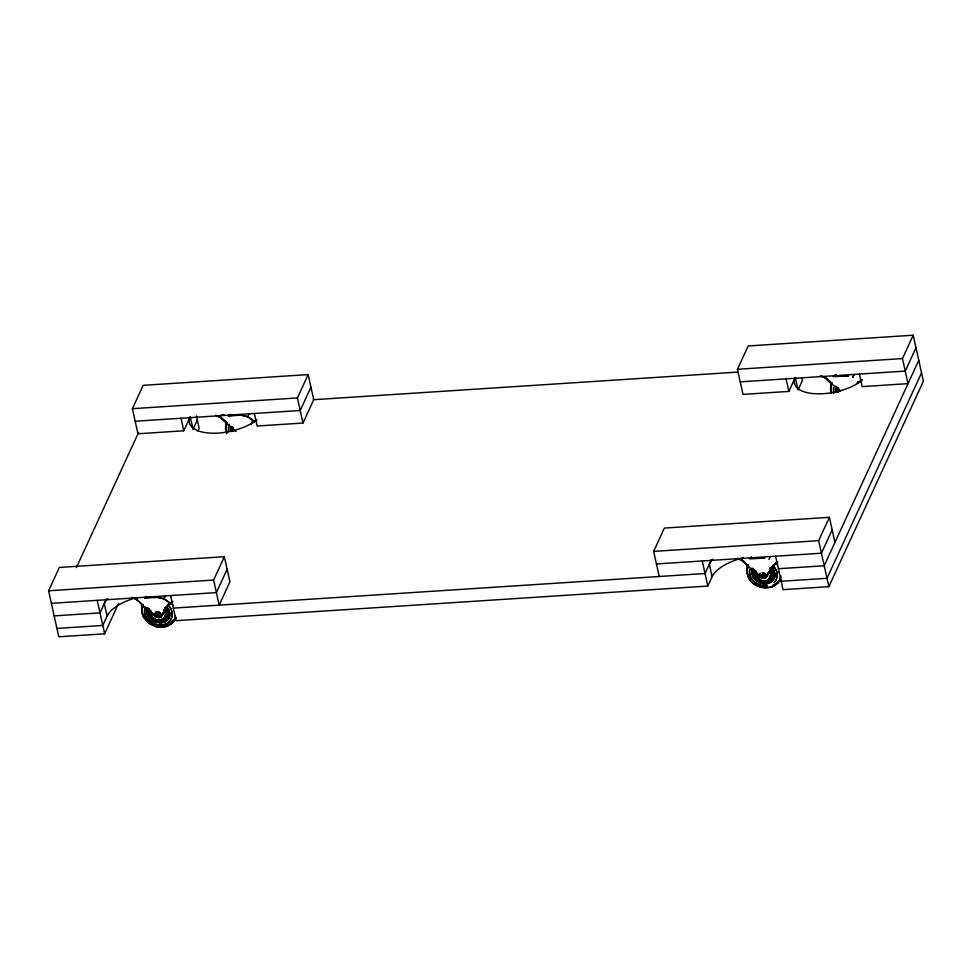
<?xml version="1.0" encoding="UTF-8"?>
<svg xmlns="http://www.w3.org/2000/svg" width="972" height="972" viewBox="0 0 972 972"><rect width="100%" height="100%" fill="white"/><g stroke="black" fill="none" stroke-linecap="round" stroke-linejoin="round"><path stroke-width="1.46" d="M770.103 568L772.971 572.739L772.594 577.149L772.971 572.739L770.371 568.085L772.363 571.22L773.007 575.971L771.476 579.203L768.682 581.341L770.942 579.701M158.691 612.858L158.375 612.02M772.789 572.484L773.032 574.792M142.641 605.325L141.705 610.963L143.625 617.256L148.765 623.113L155.799 626.563L149.324 623.514L143.601 617.196M142.349 608.654L142.532 605.52M225.686 425.262L225.978 429.697L226.464 422.176L225.504 428.859L226.403 432.929M746.909 570.321L746.933 567.976M747.395 569.264L747.784 565.036L747.395 568.827M759.703 581.062C755.572 579.178 752.535 574.343 754.199 569.786M831.194 387.16L831.582 382.932L831.194 386.722M770.225 580.406C763.506 585.557 752.049 578.717 754.175 570.187M147.695 607.889C140.843 628.434 181.752 627.086 166.467 606.625L166.394 609.007L168.059 613.296M153.394 619.711C149.749 617.548 147.513 612.7 149.336 608.654C146.869 614.377 152.179 619.407 156.14 622.639L154.098 620.124L156.14 622.639L151.996 620.658L148.838 613.514L148.728 608.897M230.886 427.534L231.263 426.465L231.761 431.495L230.886 427.534L232.442 429.709L232.794 427.571L232.636 431.41L232.527 426.793M158.995 615.555L158.983 616.345L160.307 614.887M148.959 609.869C148.923 623.186 148.291 596.565 149.409 614.924C152.021 620.136 158.193 623.186 163.758 620.671L164.742 622.08L162.081 621.29C164.912 621.473 169.76 613.927 165.592 619.395C161.145 623.331 153.734 621.558 150.453 616.965L151.996 620.658L148.825 617.487L147.088 609.699L148.631 611.813L148.716 608.982M232.442 429.709L232.515 426.878M780.71 576.748C777.454 592.082 754.734 590.296 748.683 577.878C754.77 590.855 778.669 591.766 780.905 575.764M164.535 619.99C168.18 617.803 169.104 612.433 166.479 609.116L166.431 606.589L167.852 612.275L167.354 617.123L168.958 617.973L166.479 621.011M148.704 611.655L149.153 609.213L148.631 611.813M762.242 573.152L762.182 572.484M149.737 615.361L149.129 609.578L148.874 611.461M232.673 429.563L232.794 427.571L232.794 431.033M167.342 610.708L165.762 608.01C170.234 610.064 165.884 622.797 168.071 613.381M148.874 610.088L148.643 611.923L147.149 609.529M232.636 431.398L232.685 427.984L232.709 431.252M142.58 604.9L142.349 608.217M226.391 422.796L226.16 425.226L226.549 422.322M230.862 427.692L230.911 431.519M232.6 428.166L232.442 429.818L230.947 427.413M753.871 574.051L754.017 570.382M765.669 577.708L767.43 575.995L767.43 572.958M772.376 577.769C770.662 581.876 763.166 583.735 758.84 580.612C757.212 581.11 752.911 573.298 755.317 577.125C760.857 588.206 779.981 578.85 770.784 568.596M752.778 568.413C748.306 578.692 763.105 588.194 771.44 581.681C776.227 578.231 775.462 570.977 771.476 567.198C774.149 569.884 775.778 574.148 774.271 577.818M830.671 387.439L831.643 382.373L830.55 389.468L831.327 393.125L830.61 390.137L831.461 383.758L830.574 387.184M149.688 610.367L149.372 613.478C151.754 626.928 175.41 619.808 164.936 608.071M155.97 613.648L155.642 612.603M233.487 428.263L233.219 430.912L232.988 429.879M754.734 570.989L754.406 574.1L758.318 579.713M838.216 391.983L838.532 388.885M837.913 392.384L837.706 388.63L837.682 392.02L837.706 388.63L837.67 391.947L837.5 390.246M149.409 614.924L148.825 617.487L147.076 609.723L147.1 613.624L148.825 617.487L149.384 615.191M150.854 610.367C146.456 624.34 173.38 621.837 163.66 609.626L165.629 613.04L164.888 617.548C160.429 623.805 149.032 618.885 150.453 611.352M162.64 614.62L162.628 613.089L161.376 616.637M167.986 614.997L167.318 617.208M232.515 429.551L232.697 427.887M760.238 574.063L760.954 576.226L760.116 573.893M837.487 390.319L837.828 388.278L837.755 391.862M753.859 570.758L754.843 576.53M772.072 578.048L773.007 575.971M167.828 615.422L167.986 614.183M232.648 429.66L232.879 427.874M772.862 576.032L773.019 574.719M837.815 391.595L837.961 388.156M168.083 614.11L166.224 608.824L169.602 616.139L167.852 612.336M166.054 608.472C169.395 615.568 168.423 615.3 165.155 619.808M149.542 609.651C146.736 619.213 162.117 625.591 166.844 616.892L167.318 612.311L164.851 607.925M754.576 570.272C750.797 585.666 780.54 584.573 770.517 569.228M838.386 388.168L838.265 391.522M754.09 569.969C751.684 578.607 763.482 585.095 770.274 580.272L767.005 581.924M142.386 604.815L142.167 611.801L142.252 605.471M143.321 606.042L143.054 607.087M226.804 425.554L226.853 424.983M747.432 565.425L746.739 571.572L748.537 577.562L746.812 572.241L747.93 565.06M167.937 615.422L168.958 617.973L167.269 617.256C165.301 620.816 160.696 622.092 156.929 621.072M772.789 576.554L771.962 578.534L773.044 573.747L770.286 568.243M754.175 570.236L753.883 572.387M837.973 388.229L837.694 390.282M764.539 574.877C763.409 571.001 765.912 576.76 763.567 573.431M774.854 574.78C774.866 582.07 765.912 585.581 759.934 582.787M149.421 610.951C149.785 608.448 149.202 616.527 151.45 617.05C154.341 620.367 159.372 621.801 163.454 619.978C172.433 618.86 161.243 596.614 167.403 614.535L165.41 618.617L162.701 620.294L159.323 620.829M770.419 569.033C780.516 584.281 750.919 585.63 754.807 570.054M755.499 572.642C754.369 580.697 768.257 584.731 770.687 576.347L769.532 578.692C765.243 583.346 757.042 580.527 755.499 574.646L755.924 570.722M839.152 391.181L839.298 389.857M167.002 617.499L166.504 618.435M141.718 608.727L142.884 604.45M225.528 426.623L226.683 422.346M175.555 616.236C174.365 625.263 163.466 628.835 155.872 626.588C163.381 628.823 172.518 625.531 175.58 618.034M145.423 606.82C141.961 614.474 148.4 622.955 155.885 624.777L149.093 621.059L146.966 618.642M155.338 613.053L155.799 615.483L157.002 616.309M747.298 566.093L746.909 569.871M776.057 576.809L776.288 576.117M147.088 609.638L147.465 608.569M752.51 569.191L752.146 574.233L753.822 578.024L752.146 574.233L752.194 570.139M164.681 625.373L163.952 625.47L166.042 624.972M145.205 607.476L144.707 613.782L146.42 617.827M229.003 425.372L228.505 431.677L228.456 427.036L229.416 424.412M155.374 612.992L157.233 611.85L158.12 612.652M747.261 566.798L748.112 564.793M763.02 573.201L763.287 572.581L764.259 574.051M764.284 575.837L762.473 575.448L763.53 575.679M165.276 595.836L163.891 598.886L157.379 597.27L144.561 597.974L146.201 596.626M230.012 414.509L228.359 415.87L241.178 415.166L247.69 416.781L249.075 413.72M768.937 559.495L769.994 557.163M165.143 596.128L163.891 598.886L170.44 603.734L171.704 602.689M118.596 603.466L104.636 633.805L58.794 636.794L48.6 590.794L59.341 567.441L224.362 556.701L229.914 581.791L219.174 605.143L213.609 580.053L224.362 556.701M190.123 417.061L183.805 430.79L137.963 433.779L132.399 408.69L143.151 385.337L308.16 374.597L313.725 399.686L302.972 423.039L257.143 426.015L254.36 413.477M76.375 567.624L138.559 432.491M106.325 599.165L99.995 612.895L54.165 615.884M107.856 614.413L102.777 625.446L56.947 628.422M192.881 429.636L197.328 419.989M197.911 431.106L199.175 428.348L196.405 415.809M151.438 618.156L153.637 619.662M158.375 621.521L153.041 619.31M156.626 621.181L161.182 621.327M153.297 619.358L160.623 623.149C161.34 619.966 155.775 621.643 160.623 623.149L164.742 622.08L163.636 620.731L165.252 619.638M162.859 620.865L161.96 621.302L164.742 622.08M302.972 423.039L297.42 397.949L308.16 374.597M227.132 569.252L216.392 592.592L51.382 603.333M310.943 387.148L300.202 410.488L135.181 421.228M659.21 576.493L653.646 551.403L664.386 528.063L829.395 517.323L834.96 542.4M795.169 377.671L788.851 391.4L743.009 394.389L737.444 369.299L748.197 345.959L913.206 335.206L923.4 381.206L828.849 586.663L783.019 589.639L775.595 556.191M711.358 559.775L705.04 573.516L173.332 608.12M170.562 595.581L176.114 620.671L707.823 586.055L712.124 576.712A38.382 17.302 -12.5 0 1 740.615 558.536M758.026 580.077L757.164 579.033M759.788 581.098L765.377 582.034L761.526 581.754M761.671 581.803L764.235 582.009M772.266 571.086L773.092 574.476L771.464 569.677M828.849 586.663L818.655 540.663L829.395 517.323M859.406 374.086L862.188 386.625L908.018 383.648L902.453 358.559L913.206 335.206M832.178 529.862L821.437 553.214L656.428 563.954M915.989 347.757L905.236 371.097L740.227 381.85M918.771 360.296L824.22 565.753L778.378 568.742M921.541 372.847L827.002 578.291L781.16 581.28M762.789 575.57L764.539 575.217L763.433 575.631M835.993 388.035L835.944 392.129L836.309 387.087L835.944 392.129M226.014 424.084L226.44 423.221M173.429 621.509L175.373 617.645M168.435 604.11L160.246 617.402C148.424 617.342 143.285 600.55 131.803 597.416L136.894 599.748L143.273 605.848M148.995 613.138C150.198 619.2 157.61 622.858 163.369 620.598M175.653 618.326L170.343 624.097L165.617 625.883M780.139 579.519L776.434 583.164L777.527 582.495M766.07 581.754L762.121 581.62M173.38 621.096L175.932 617.548L173.514 620.914M772.473 577.587L769.63 580.563M778.074 582.58L779.69 580.333M780.698 578.935C781.925 581.766 759.594 594.026 777.94 582.763M159.809 615.823L159.979 613.259M172.153 621.315L173.052 620.112M161.194 616.357L161.729 615.677M764.186 575.606L762.765 575.703M862.103 379.554L859.284 382.251L857.814 382.518L861.265 380.246M766.762 576.287L765.171 577.538M155.617 612.457L154.827 614.668L156.334 612.081M776.822 562.059L775.036 563.93L776.081 563.019M778.997 580.964L779.872 580.065M255.855 420.013L252.198 422.273L250.885 424.472L251.991 422.541L255.502 420.584M172.858 601.303L170.44 603.734L168.387 604.377M777.466 562.363L773.433 564.987M765.195 574.173L765.438 574.914L764.223 573.164L765.608 574.78M777.321 562.752L774.004 564.623M751.247 557.235L749.606 558.584L764.636 558.159L749.606 558.584L751.538 557.09M230.291 414.376L228.359 415.87C237.229 414.765 247.896 413.841 254.251 421.629L247.69 416.781M146.493 596.48L144.561 597.974C153.43 596.869 164.098 595.945 170.44 603.734L168.192 604.645M762.376 575.618L764.417 575.521L762.631 575.837M165.447 619.286L163.296 620.622M765.523 577.49L766.24 576.967M252.234 422.006L253.315 421.313M168.63 603.855L169.991 603.32L168.508 604.074L160.963 616.868L159.384 617.742L155.593 617.074L146.906 608.545M857.037 383.15L858.154 382.421M774.356 564.525L766.519 576.821L763.494 578.498L759.873 577.064L741.94 560.358L737.262 558.365L741.344 559.981L748.318 566.469M164.268 620.245L160.259 621.57M770.796 582.07L767.916 583.37M172.008 622.931L168.229 625.069M160.161 616.928L156.419 616.989L154.256 615.167M772.874 585.168L774.198 584.476M763.798 581.876L768.743 581.195L765.316 582.179M156.468 612.907L156.784 611.923L156.055 613.308L156.018 612.263M159.894 617.354L161.352 616.661L158.132 617.475L155.083 615.92L146.711 607.597L155.848 616.552M774.963 584.075L775.875 583.662M767.2 581.864L762.461 581.997L757.285 579.3M857.571 382.324L858.835 381.826L857.741 382.142M773.761 564.428L765.28 578.012L760.651 577.696L751.951 569.167M162.081 621.29L163.636 620.731M766.13 581.754L768.415 581.207M161.449 621.242L163.697 620.573M156.055 612.178L157.051 611.935L156.48 612.882L157.039 612.603M763.19 575.643L764.004 575.509M767.673 583.455C763.251 584.488 758.524 582.836 755.268 579.762M160.489 616.88L156.322 616.734M221.981 414.765L222.977 414.631M161.085 621.144L155.556 620.537M160.745 621.181L161.814 621.059L158.74 621.254M221.519 414.765L223.949 414.546M742.268 557.527L743.216 557.491M764.6 581.851L766.847 581.669M762.789 575.861L764.065 575.788M132.399 408.69L297.42 397.949M737.444 369.299L902.453 358.559M313.324 399.711L737.481 372.106M48.6 590.794L213.609 580.053M653.646 551.403L818.655 540.663M159.833 617.378L158.157 617.475M763.239 578.097L764.879 577.988L762.352 577.927M159.384 625.348L165.629 624.231L161.097 625.324L156.225 624.85L159.384 625.348L158.703 625.288M764.514 582.046L767.017 581.912M153.54 597.561L156.516 597.403M762.753 577.903L764.223 577.927M159.129 621.387L154.755 620.488M157.233 611.85L159.639 612.943M761.72 581.037C768.245 583.662 775.765 576.032 771.027 570.005M136.627 598.545L135.363 598.351L136.542 598.801M160.295 614.012L160.453 614.766M157.646 621.205L158.57 621.387M758.415 580.005L760.602 581.147M160.161 613.599L160.404 614.304C158.132 609.578 159.274 615.458 159.104 612.372M759.995 580.685L766.799 581.45L771.015 578.887L772.351 572.921L769.982 568.681M156.905 616.26L156.164 615.823M155.629 625.421L156.37 625.701M157.658 612.603L158.74 613.016M158.958 613.089L158.898 612.251M824.207 376.857L825.082 377.197M761.088 577.247L751.757 568.207L761.331 577.417M154.232 620.002L156.626 621.011M156.674 620.415L152.045 617.706L149.433 612.518M159.031 612.324L157.877 611.886L158.4 612.749M764.138 573.784L763.883 573.747M741.284 559.301L742.183 559.811M135.946 598.521L137.672 599.7M761.453 577.599L758.889 575.035M159.189 612.554L159.42 612.737M760.93 576.894L761.598 577.319L760.019 575.74L760.784 576.76M152.215 619.346L150.417 618.083L151.717 619.091M149.895 618.775L151.243 619.82M832.129 384.365L825.143 377.865L820.575 375.702L825.738 378.254L839.966 391.194M227.084 423.743L220.401 417.438L215.602 415.311L220.693 417.644L235.868 431.507M150.478 616.588L152.094 618.399M825.678 377.537L826.516 378.205M167.925 605.058C174.012 610.003 173.624 620.962 165.933 624.121C172.068 621.521 173.867 613.32 170.27 607.962M755.329 577.404L758.84 580.612M149.749 619.067L150.684 619.917M830.307 381.984L827.257 378.983M224.496 420.657L226.039 422.103L220.037 416.587L223.718 419.94M755.487 577.161L757.139 579.02L754.017 573.711M777.442 564.829L776.033 563.225M764.381 576.384L764.454 575.57L764.964 576.323M171.607 603.442L172.396 604.22M145.934 619.043L144.658 617.487M839.516 389.979L835.568 386.103L839.747 390.27M825.981 377.707L831.084 382.713M747.286 564.817L742.717 560.309M835.75 387.063L839.711 391.011M230.704 426.441L235.661 431.386M165.848 608.217L166.479 609.116M770.845 568.827L772.898 572.885M156.14 622.639L153.017 619.492L156.14 622.639L154.111 620.124M167.597 604.718L169.723 607.135M166.601 609.08L167.318 610.61M772.072 567.915L773.967 570.783M770.225 568.17L772.315 571.159M757.747 578.923L755.499 576.25L754.466 571.56M753.871 578.109L754.697 579.093M167.026 607.306L168.921 610.173L169.808 614.17L168.934 610.222M151.061 617.463L148.898 613.356L149.627 615.009M777.065 561.998L777.734 562.812L777.284 562.193M774.429 567.745L773.226 566.287L773.906 567.101M755.256 577.271L753.944 573.966L754.673 575.631M166.504 606.662L169.59 612.153M159.991 613.381L159.602 612.773L160.246 613.842M150.271 616.734L149.712 615.288M170.987 602.616L173.186 605.568M155.617 615.252L155.338 614.766M143.832 616.139L144.33 616.892M750.736 579.482L748.318 575.546L748.877 576.76M771.136 569.155L772.169 570.892M756.252 575.436L756.921 576.578M166.115 608.618L167.123 610.282M154.305 615.227L153.612 613.672M168.958 617.973L167.621 611.424M747.833 574.488L747.213 572.411M226.585 431.762L226.889 432.528M142.787 613.867L143.37 615.155L142.981 614.304M167.925 612.117L167.22 610.477M761.246 575.448L761.805 576.821M159.007 615.458L159.299 616.199M226.84 433.634L225.528 426.72M143.552 617.099L141.997 613.004L141.718 608.824M156.796 615.483L157.124 616.345M773.991 570.856L774.854 574.719M831.024 390.307L831.631 392.372M833.466 391.473L833.539 387.451L833.891 393.502M166.467 606.625L167.5 611.206M801.754 377.816L802.374 380.599L798.073 389.942L795.29 377.391A38.382 17.302 -12.5 0 0 815.933 393.782A38.382 17.302 -12.5 0 0 861.957 380.429M786.069 378.861L788.851 391.4M712.124 576.712L709.341 564.173A38.382 17.302 -12.5 0 1 712.816 559.252M702.258 560.966L707.823 586.055M233.231 430.414L233.365 431.009L233.353 428.081M190.245 416.781L192.723 427.935M181.023 418.252L183.805 430.79M97.212 600.356L104.636 633.805M160.307 621.558L160.623 623.149M761.161 575.29L761.355 576.554M167.755 611.947L167.937 613.757M232.685 429.417L232.66 428.02M772.971 572.739L772.983 574.428M767.673 573.699L767.686 575.242M147.076 609.723L147.1 613.624M152.373 619.844A11.773 9.939 24.7 0 1 150.551 618.301M149.105 616.527A11.773 9.939 24.7 0 1 148.072 614.656M107.771 598.643A38.382 17.302 -12.5 0 0 104.296 603.563L107.078 616.102A38.382 17.302 -12.5 0 1 132.86 598.74M256.912 419.819A38.382 17.302 -12.5 0 1 212.005 433.208A38.382 17.302 -12.5 0 1 189.771 417.996M749.728 569.568C747.918 579.336 758.318 587.319 767.467 585.8C758.342 587.343 747.869 579.215 749.728 569.568M759.849 574.331L760.286 573.419L759.849 574.331M765.499 575.375L765.292 576.335L765.499 575.375M156.14 614.34L156.893 616.005L158.533 615.738L156.893 616.005L156.14 614.34M761.173 574.962L761.939 576.627L763.713 576.153L763.409 574.817L763.579 576.36L761.939 576.627L761.173 574.962L762.947 574.488L761.173 574.962M163.017 613.259L162.944 613.927L162.919 612.445L163.017 613.259M777.296 575.06L776.264 579.677L774.174 582.556C778.754 577.915 777.855 570.114 773.19 565.85L776.689 571.402L777.296 575.06M165.738 614.146L165.191 616.698L163.466 618.812L165.617 615.434L165.179 611.667L165.738 614.146M770.772 574.756L770.237 577.319L768.512 579.433L770.772 574.756L769.508 571.05L770.772 574.756M853.902 374.828L852.736 377.391L853.902 374.828M160.259 615.726L159.165 616.783L160.259 615.726M835.884 374.451L833.405 376.48L848.434 376.055L833.405 376.48L835.884 374.451M171.619 622.444L170.914 622.979L171.619 622.444M156.662 613.842L156.893 613.757C158.181 612.858 159.129 616.127 158.667 614.632L156.662 613.842M778.985 572.229L777.029 572.617L778.985 572.229M762.607 572.557L762.607 572.557M763.214 577.635L762.157 577.526L763.214 577.635M157.112 616.916L156.042 616.406L157.112 616.916M760.335 579.956L756.095 575.716L755.548 573.237L757.735 578.133L760.335 579.956M155.301 619.346L152.689 617.512L155.301 619.346M155.581 616.029L154.973 615.118L155.581 616.029M151.049 615.094L150.502 612.615L151.049 615.094M838.386 391.424L838.265 389.456L838.386 391.424"/></g></svg>
